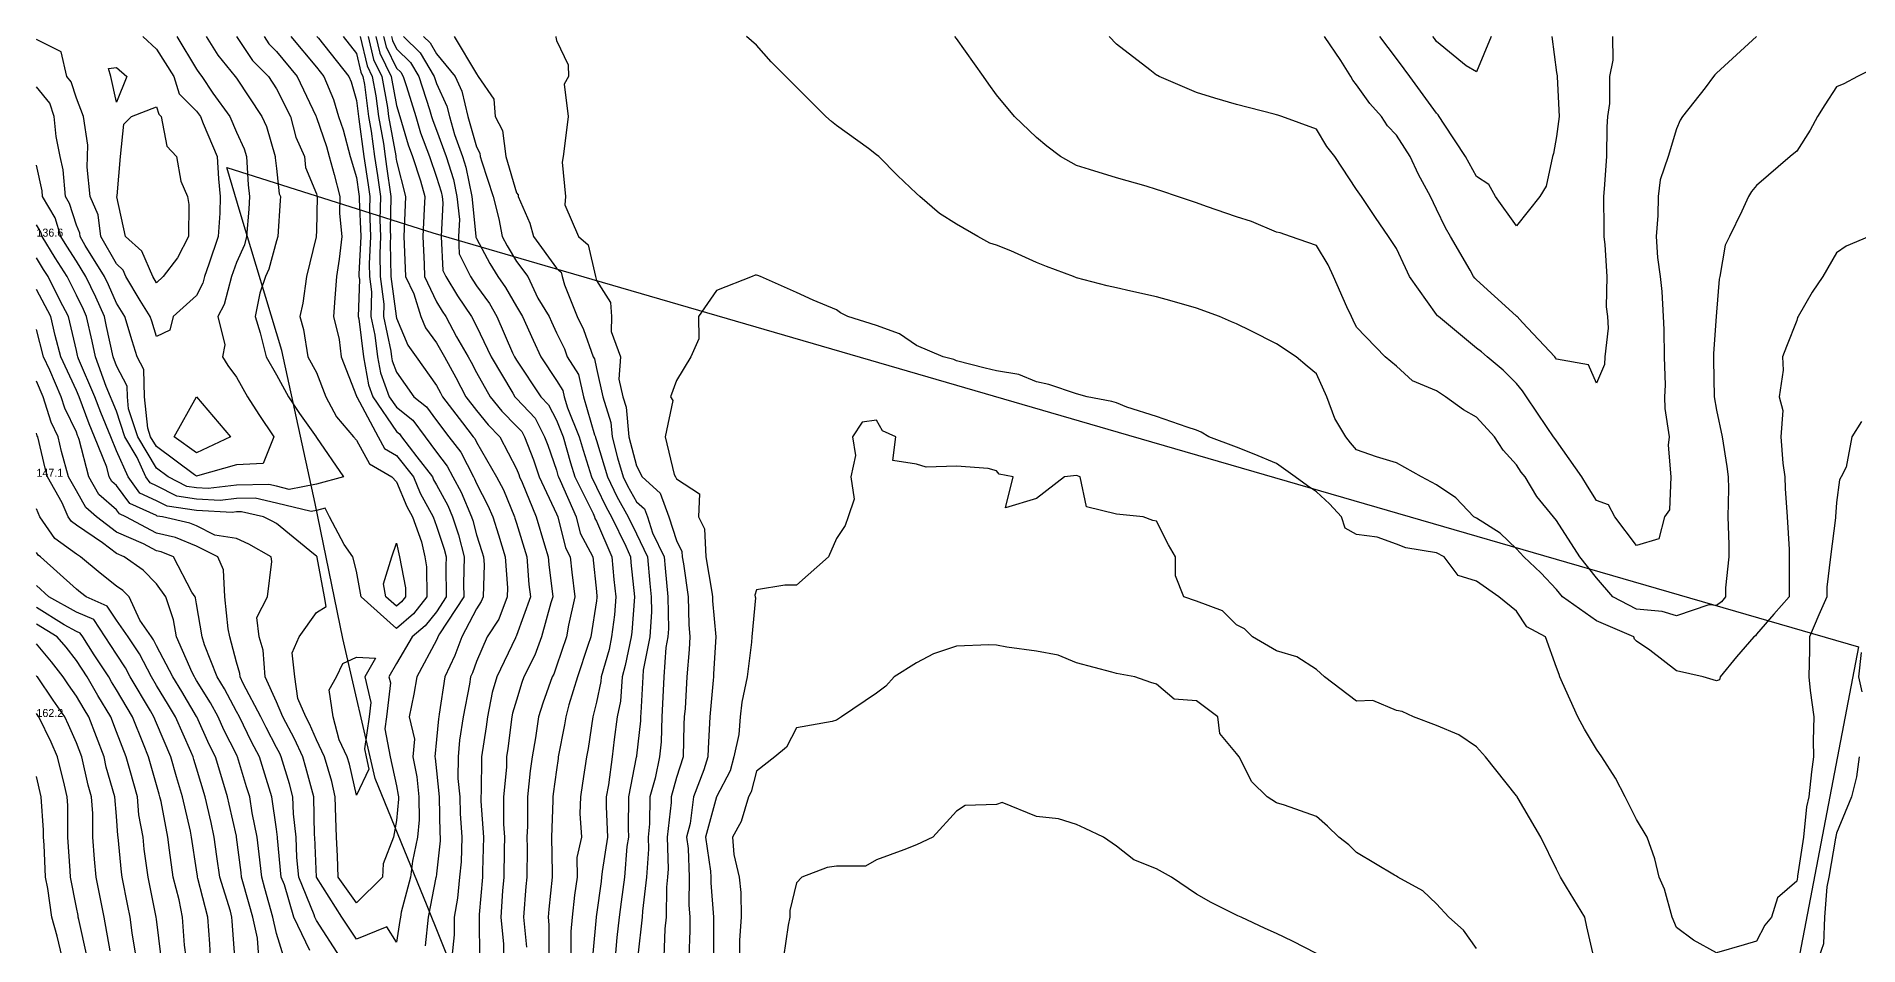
# Model space of a CAD drawing. Extents: x 0 to 495, y 0 to 595.
# Drawn here: x 0 to 227.7, y 481.4 to 595 of the extents above; entities that cross this region are included whole.
import ezdxf

# ---------------------------------------------------------------- set-up
doc = ezdxf.new("R2010")
doc.units = 0
for name, color, linetype in [('CONTOURS_MAJEURES', 3, 'CONTINUOUS'), ('CONTOURS_MINEURES', 8, 'CONTINUOUS'), ('PARCELLE', 4, 'CONTINUOUS'), ('POINTS_COTES', 7, 'CONTINUOUS')]:
    doc.layers.add(name, color=color, linetype=linetype)

msp = doc.modelspace()

# ---------------------------------------------------------------- linework, layer by layer
at = {"layer": 'CONTOURS_MAJEURES'}
for points in [[(13.285, 595), (15.001, 593.424), (17.157, 590.004), (17.847, 587.845), (20.004, 585.686), (20.502, 584.996), (20.857, 584.143), (22.583, 580), (22.767, 577.235), (22.945, 575.004), (22.93, 572.931), (22.721, 569.996), (21.548, 566.545), (21.016, 565), (20.805, 564.198), (20.004, 562.639), (17.089, 560.003), (16.669, 558.334), (15.001, 557.525), (14.417, 559.419), (14.234, 560.003), (12.983, 562.019), (11.186, 565), (10.828, 565.829), (9.998, 566.583), (8.035, 569.996), (7.714, 572.718), (6.734, 575.004), (6.338, 578.659), (6.368, 580), (6.405, 581.408), (5.898, 584.996), (4.995, 587.278), (4.341, 589.348), (3.807, 590.004), (3.088, 593.092), (0.002, 594.618)], [(31.793, 595), (35.003, 591.155), (35.921, 590.004), (37.146, 587.146), (37.766, 584.996), (38.331, 583.331), (39.225, 580), (39.996, 577.389), (40.302, 575.31), (40.345, 575.004), (40.337, 574.662), (40.533, 569.996), (40.307, 565.311), (40.315, 565), (40.363, 564.633), (40.224, 560.003), (40.286, 559.712), (40.888, 554.996), (41.494, 551.496), (42.056, 550), (44.999, 545.667), (45.37, 545.374), (45.644, 545.003), (47.529, 542.471), (49.491, 539.996), (49.642, 539.636), (50.002, 538.977), (51.407, 536.403), (52.003, 534.999), (52.75, 532.747), (53.469, 530.003), (53.393, 526.609), (53.403, 524.995), (50.382, 520.378), (50.18, 519.999), (50.133, 519.868), (50.002, 519.588), (47.537, 515.003), (47.156, 512.843), (46.579, 509.995), (47.243, 507.239), (47.044, 504.999), (47.535, 502.535), (47.792, 500.002), (47.85, 497.148), (47.642, 494.995), (46.993, 491.99), (46.757, 489.998), (45.605, 485.608), (45.485, 485.002), (45.439, 484.561), (44.999, 481.886), (43.781, 483.783), (39.996, 482.229), (38.155, 485.002), (35.003, 489.998), (34.793, 494.995), (34.764, 495.234), (34.665, 500.002), (33.681, 503.678), (33.277, 504.999), (32.274, 507.27), (30.788, 509.995), (30, 511.881), (28.577, 515.003), (28.327, 518.329), (27.837, 519.999), (27.562, 522.434), (28.877, 524.995), (29.416, 529.418), (29.354, 530.003), (26.568, 531.571), (24.997, 532.309), (22.287, 532.714), (20.004, 533.857), (19.19, 534.186), (15.749, 534.999), (15.1, 535.098), (15.001, 535.149), (11.655, 536.654), (9.998, 538.926), (9.426, 539.424), (9.109, 539.996), (8.794, 541.2), (7.247, 545.003), (6.588, 546.594), (5.33, 550), (4.995, 550.779), (3.032, 554.996), (2.332, 557.667), (1.796, 560.003), (0.002, 563.398)], [(42.424, 595), (42.912, 592.917), (44.329, 590.004), (44.999, 586.391), (45.434, 584.996), (46.446, 581.445), (47.004, 580), (48.023, 576.98), (48.53, 575.004), (48.463, 573.464), (48.283, 569.996), (48.446, 566.553), (48.516, 565), (50.002, 561.845), (50.703, 560.703), (51.173, 560.003), (52.521, 557.482), (53.942, 554.996), (54.316, 554.308), (55.005, 553.008), (56.695, 550), (58.183, 548.183), (59.998, 546.342), (60.651, 545.656), (60.986, 545.003), (62.107, 542.106), (62.83, 539.996), (65.001, 535.365), (65.162, 534.999), (66.132, 531.133), (66.729, 530.003), (66.936, 528.066), (67.309, 524.995), (66.482, 521.478), (66.252, 519.999), (65.001, 516.341), (64.648, 515.354), (64.468, 515.003), (63.281, 511.716), (62.754, 509.995), (62.38, 507.378), (61.953, 504.999), (61.723, 503.276), (61.368, 500.002), (61.356, 496.355), (61.302, 494.995), (61.331, 493.663), (61.296, 489.998), (61.17, 488.828), (60.862, 485.002), (61.266, 481.264)], [(52.215, 595), (55.005, 590.326), (55.206, 590.004), (57.153, 587.151), (57.329, 584.996), (58.244, 583.241), (58.681, 580), (59.998, 575.448), (60.199, 575.205), (60.206, 575.004), (61.677, 571.677), (62.122, 569.996), (65.001, 566.062), (65.577, 565.576), (65.707, 565), (66.013, 563.989), (67.592, 560.003), (68.396, 558.394), (69.568, 554.996), (69.738, 554.73), (70.004, 553.513), (70.803, 550), (71.783, 546.783), (71.959, 545.003), (72.642, 542.357), (73.349, 539.996), (73.884, 538.882), (74.996, 536.889), (75.991, 535.993), (76.358, 534.999), (76.994, 533.005), (78.438, 530.003), (78.567, 528.569), (78.906, 524.995), (78.988, 521.009), (78.913, 519.999), (78.654, 518.655), (78.415, 515.003), (78.313, 513.315), (78.155, 509.995), (78.097, 506.898), (77.882, 504.999), (77.334, 502.336), (76.686, 500.002), (76.642, 496.642), (76.462, 494.995), (76.508, 493.485), (76.25, 489.998), (75.733, 485.737), (75.724, 485.002), (75.164, 480.163)], [(229.998, 591.185), (227.589, 590.004), (225.917, 589.082), (224.995, 588.729), (223.523, 586.473), (222.615, 584.996), (221.692, 583.306), (220.003, 580.673), (219.63, 580.372), (219.207, 580), (215, 576.375), (214.374, 575.628), (213.999, 575.004), (213.156, 573.159), (211.619, 569.996), (211.078, 568.916), (210.418, 565), (210.307, 564.69), (209.996, 560.559), (209.96, 560.04), (209.962, 560.003), (209.588, 555.405), (209.596, 554.996), (209.608, 554.607), (209.692, 550), (209.996, 548.334), (210.706, 545.003), (211.286, 541.286), (211.446, 539.996), (211.487, 538.507), (211.41, 534.999), (211.536, 531.54), (211.525, 530.003), (211.121, 526.121), (211.104, 524.995), (210.611, 524.381), (209.996, 523.93), (209.025, 524.023), (205.004, 522.617), (203.198, 523.192), (200.001, 523.48), (197.041, 524.995), (194.998, 527.376), (192.909, 530.003), (190.005, 534.54), (189.61, 534.999), (187.54, 537.534), (186.049, 539.996), (185.57, 540.564), (185.002, 541.481), (183.325, 543.325), (182.242, 545.003), (179.999, 547.431), (178.38, 548.383), (176.123, 550), (174.996, 550.74), (171.994, 551.992), (170.003, 553.809), (168.563, 554.996), (165, 558.673), (164.562, 559.565), (164.37, 560.003), (163.785, 561.217), (162.118, 565), (161.462, 566.463), (159.997, 568.894), (156.741, 569.996), (155.458, 570.451), (155.004, 570.568), (151.871, 571.868), (150.001, 572.467), (146.223, 573.777), (144.998, 574.223), (142.596, 575.004), (140.665, 575.673), (139.995, 575.881), (138.697, 576.303), (135.002, 577.359), (131.633, 578.369), (129.999, 578.874), (127.998, 580), (126.301, 581.303), (124.996, 582.398), (122.234, 584.996), (120.004, 587.693), (119.045, 589.045), (118.366, 590.004), (115, 594.744), (114.792, 595)], [(20.004, 550), (24.266, 545.003), (20.004, 542.971), (17.203, 545.003), (20.004, 550)], [(24.8, 479.995), (24.475, 484.479), (24.44, 485.002), (24.246, 485.753), (22.927, 489.998), (22.568, 492.564), (22.228, 494.995), (21.821, 496.817), (21.076, 500.002), (20.004, 503.619), (19.689, 504.684), (19.599, 504.999), (19.3, 505.702), (17.369, 509.995), (16.487, 511.482), (15.001, 513.934), (14.364, 515.003), (12.871, 517.871), (11.463, 519.999), (9.998, 522.11), (8.838, 523.837), (6.204, 524.995), (5.528, 525.529), (4.995, 525.975), (0.521, 530.003), (0.221, 530.222), (0.002, 530.535)], [(9.213, 480.78), (8.465, 485.002), (7.894, 487.897), (7.472, 489.998), (7.253, 492.253), (7.044, 494.995), (7.044, 497.952), (6.882, 500.002), (6.458, 501.464), (5.674, 504.999), (4.995, 506.786), (4.029, 509.029), (3.559, 509.995), (2.095, 512.094), (0.115, 515.003), (0.066, 515.066), (0.002, 515.142)], [(159.997, 480.45), (156.989, 481.985), (155.004, 482.945), (153.566, 483.562), (150.578, 485.002), (150.154, 485.155), (150.001, 485.229), (146.817, 486.819), (144.998, 487.857), (141.856, 489.998), (139.995, 491.037), (137.175, 492.173), (135.002, 493.848), (133.373, 494.995), (131.058, 496.055), (129.999, 496.556), (127.732, 497.264), (124.996, 497.568), (120.7, 499.304), (120.004, 499.063), (116.062, 498.94), (115, 498.25), (112.044, 494.995), (109.997, 494.017), (108.392, 493.389), (105.005, 492.156), (103.627, 491.374), (100.002, 491.374), (98.813, 491.185), (95.681, 489.998), (94.998, 489.285), (94.157, 485.843), (94.164, 485.002), (93.975, 483.978), (93.363, 479.995)]]:
    msp.add_lwpolyline(points, dxfattribs=at)
at = {"layer": 'CONTOURS_MINEURES'}
for points in [[(13.285, 595), (15.001, 593.424), (17.157, 590.004), (17.847, 587.845), (20.004, 585.686), (20.502, 584.996), (20.857, 584.143), (22.583, 580), (22.767, 577.235), (22.945, 575.004), (22.93, 572.931), (22.721, 569.996), (21.548, 566.545), (21.016, 565), (20.805, 564.198), (20.004, 562.639), (17.089, 560.003), (16.669, 558.334), (15.001, 557.525), (14.417, 559.419), (14.234, 560.003), (12.983, 562.019), (11.186, 565), (10.828, 565.829), (9.998, 566.583), (8.035, 569.996), (7.714, 572.718), (6.734, 575.004), (6.338, 578.659), (6.368, 580), (6.405, 581.408), (5.898, 584.996), (4.995, 587.278), (4.341, 589.348), (3.807, 590.004), (3.088, 593.092), (0.002, 594.618)], [(17.539, 595), (20.004, 590.926), (20.363, 590.363), (20.655, 590.004), (22.068, 587.934), (24.186, 584.996), (24.997, 583.051), (25.956, 580.958), (26.239, 580), (26.467, 576.472), (26.633, 575.004), (26.551, 573.448), (26.272, 569.996), (26.007, 568.988), (24.997, 566.763), (24.39, 565), (23.475, 561.526), (22.693, 560.003), (23.536, 556.461), (23.27, 554.996), (23.92, 553.918), (24.997, 552.451), (26.371, 550), (27.783, 547.786), (29.681, 545.003), (28.345, 541.652), (24.997, 541.492), (20.142, 540.134), (20.004, 540.068), (19.741, 540.259), (15.001, 543.788), (14.275, 545.003), (13.921, 546.081), (13.524, 550), (13.421, 553.418), (12.595, 554.996), (11.982, 556.982), (11.037, 560.003), (9.998, 561.677), (8.993, 563.996), (8.504, 565), (6.11, 568.883), (5.469, 569.996), (5.419, 570.421), (4.995, 571.411), (4.148, 574.154), (3.646, 575.004), (3.331, 578.335), (2.963, 580), (2.479, 582.518), (2.2, 584.996), (1.671, 586.67), (0.002, 588.722)], [(21.2, 595), (22.68, 592.682), (24.85, 590.004), (24.997, 589.789), (28.157, 584.996), (28.735, 583.733), (29.838, 580), (29.848, 579.848), (30, 578.501), (30.347, 575.35), (30.489, 575.004), (30.473, 574.53), (30.168, 569.996), (30, 569.482), (29.067, 565.932), (28.644, 565), (27.924, 562.926), (27.323, 560.003), (27.97, 557.972), (28.717, 554.996), (30, 552.725), (31.516, 550), (32.885, 547.884), (34.977, 545.003), (34.959, 544.959), (35.003, 544.915), (38.371, 539.996), (35.003, 539.072), (31.57, 538.427), (30, 538.812), (29.037, 539.034), (24.997, 538.953), (21.459, 538.539), (20.004, 538.612), (18.801, 538.794), (16.469, 539.996), (15.001, 541.089), (12.661, 545.003), (11.522, 548.478), (11.367, 550), (11.327, 551.327), (9.998, 553.869), (9.589, 554.996), (8.772, 558.777), (8.49, 560.003), (7.434, 562.439), (6.188, 565), (4.995, 566.934), (3.81, 568.811), (3.071, 569.996), (2.345, 572.346), (0.777, 575.004), (0.71, 575.712), (0.002, 578.914)], [(24.997, 595), (26.996, 592), (29.003, 590.004), (30, 588.473), (31.748, 584.996), (32.425, 582.422), (33.5, 580), (33.649, 578.648), (35.003, 575.344), (35.088, 575.004), (35.003, 570.712), (34.981, 570.019), (34.979, 569.996), (34.967, 569.961), (33.759, 565), (33.312, 561.693), (32.938, 560.003), (33.396, 558.395), (33.929, 554.996), (35.003, 553.007), (36.189, 550), (37.499, 547.501), (39.624, 545.003), (39.996, 544.579), (41.632, 541.633), (44.434, 539.996), (44.999, 539.371), (46.289, 536.288), (46.995, 534.999), (48.118, 531.884), (48.534, 530.003), (48.771, 528.771), (48.801, 524.995), (47.117, 522.879), (44.999, 521.062), (40.57, 524.995), (39.996, 528.19), (39.528, 530.003), (38.454, 531.546), (36.644, 534.999), (36.07, 536.067), (35.003, 535.774), (34.35, 535.652), (30, 536.717), (27.332, 537.331), (24.997, 537.285), (22.952, 537.046), (20.004, 537.192), (17.567, 537.562), (15.001, 538.884), (14.234, 539.229), (13.675, 539.996), (12.61, 542.389), (11.047, 545.003), (9.998, 548.203), (9.472, 549.474), (9.278, 550), (8.734, 551.262), (7.38, 554.996), (6.956, 556.959), (6.257, 560.003), (5.875, 560.883), (4.995, 562.692), (3.844, 565), (2.357, 567.356), (0.71, 569.996), (0.543, 570.539), (0.002, 571.455)], [(28.447, 595), (29.068, 594.069), (30, 593.142), (32.595, 590.004), (34.906, 585.093), (34.955, 584.996), (34.965, 584.958), (35.003, 584.873), (36.238, 581.236), (36.57, 580), (37.226, 577.775), (37.917, 575.004), (37.874, 572.876), (38.187, 569.996), (37.834, 567.163), (37.516, 565), (37.295, 562.297), (37.15, 560.003), (37.84, 557.158), (38.092, 554.996), (39.996, 550.05), (40.003, 550.007), (40.006, 550), (40.027, 549.968), (42.703, 545.003), (43.523, 543.526), (44.999, 542.664), (47.114, 539.996), (47.965, 537.962), (49.587, 534.999), (50.002, 533.849), (50.96, 530.959), (51.21, 530.003), (51.184, 528.82), (51.209, 524.995), (50.002, 523.151), (48.604, 521.395), (46.977, 519.999), (44.999, 516.677), (44.062, 515.003), (44.242, 514.245), (43.748, 509.995), (43.533, 508.531), (44.215, 504.999), (44.999, 501.39), (45.229, 500.233), (45.253, 500.002), (45.258, 499.743), (44.999, 497.057), (44.643, 494.995), (43.349, 491.646), (43.247, 489.998), (39.996, 486.777), (37.724, 489.998), (37.61, 492.607), (37.492, 494.995), (37.407, 497.406), (37.351, 500.002), (36.917, 501.917), (36.013, 504.999), (35.003, 507.149), (34.131, 509.124), (33.656, 509.995), (32.686, 512.314), (32.282, 515.003), (31.978, 518.024), (32.854, 519.999), (35.003, 523.044), (36.2, 523.797), (36.006, 524.995), (35.093, 529.912), (35.07, 530.003), (35.003, 530.099), (34.618, 530.387), (30, 534.182), (29.476, 534.476), (28.363, 534.999), (25.627, 535.629), (24.997, 535.616), (24.445, 535.552), (20.004, 535.773), (16.334, 536.33), (15.001, 537.016), (12.944, 537.942), (11.447, 539.996), (9.998, 543.25), (9.285, 545.003), (8.03, 548.034), (7.304, 550), (5.272, 554.719), (5.171, 554.996), (5.14, 555.141), (4.995, 555.774), (4.025, 560.003), (2.936, 562.064), (1.473, 565), (0.903, 565.902), (0.002, 567.347)], [(31.793, 595), (35.003, 591.155), (35.921, 590.004), (37.146, 587.146), (37.766, 584.996), (38.331, 583.331), (39.225, 580), (39.996, 577.389), (40.302, 575.31), (40.345, 575.004), (40.337, 574.662), (40.533, 569.996), (40.307, 565.311), (40.315, 565), (40.363, 564.633), (40.224, 560.003), (40.286, 559.712), (40.888, 554.996), (41.494, 551.496), (42.056, 550), (44.999, 545.667), (45.37, 545.374), (45.644, 545.003), (47.529, 542.471), (49.491, 539.996), (49.642, 539.636), (50.002, 538.977), (51.407, 536.403), (52.003, 534.999), (52.75, 532.747), (53.469, 530.003), (53.393, 526.609), (53.403, 524.995), (50.382, 520.378), (50.18, 519.999), (50.133, 519.868), (50.002, 519.588), (47.537, 515.003), (47.156, 512.843), (46.579, 509.995), (47.243, 507.239), (47.044, 504.999), (47.535, 502.535), (47.792, 500.002), (47.85, 497.148), (47.642, 494.995), (46.993, 491.99), (46.757, 489.998), (45.605, 485.608), (45.485, 485.002), (45.439, 484.561), (44.999, 481.886), (43.781, 483.783), (39.996, 482.229), (38.155, 485.002), (35.003, 489.998), (34.793, 494.995), (34.764, 495.234), (34.665, 500.002), (33.681, 503.678), (33.277, 504.999), (32.274, 507.27), (30.788, 509.995), (30, 511.881), (28.577, 515.003), (28.327, 518.329), (27.837, 519.999), (27.562, 522.434), (28.877, 524.995), (29.416, 529.418), (29.354, 530.003), (26.568, 531.571), (24.997, 532.309), (22.287, 532.714), (20.004, 533.857), (19.19, 534.186), (15.749, 534.999), (15.1, 535.098), (15.001, 535.149), (11.655, 536.654), (9.998, 538.926), (9.426, 539.424), (9.109, 539.996), (8.794, 541.2), (7.247, 545.003), (6.588, 546.594), (5.33, 550), (4.995, 550.779), (3.032, 554.996), (2.332, 557.667), (1.796, 560.003), (0.002, 563.398)], [(35.052, 595), (35.234, 594.77), (39.031, 590.004), (39.321, 589.328), (39.996, 586.99), (40.253, 584.996), (40.31, 584.683), (40.938, 580), (41.459, 576.465), (41.665, 575.004), (41.627, 573.371), (41.768, 569.996), (41.605, 566.607), (41.646, 565), (41.896, 563.102), (41.803, 560.003), (42.292, 557.705), (42.637, 554.996), (42.986, 552.985), (44.107, 550), (44.999, 548.686), (47.057, 547.059), (48.579, 545.003), (50.002, 543.091), (51.347, 541.342), (52.032, 539.996), (53.081, 538.074), (54.386, 534.999), (54.54, 534.534), (55.005, 532.759), (55.668, 530.666), (55.873, 530.003), (55.945, 529.06), (55.822, 524.995), (55.594, 524.406), (55.005, 523.488), (53.149, 519.999), (52.313, 517.691), (51.057, 515.003), (50.342, 510.335), (50.276, 509.995), (50.241, 509.757), (50.002, 507.185), (49.808, 504.999), (49.841, 504.837), (50.002, 503.25), (50.337, 500.002), (50.431, 495.425), (50.463, 494.995), (50.451, 494.547), (50.002, 490.404), (49.954, 489.998), (49.937, 489.934), (48.96, 485.002), (48.586, 481.412)], [(38.326, 595), (39.996, 592.877), (40.541, 590.549), (40.806, 590.004), (40.99, 589.008), (41.508, 584.996), (41.842, 583.152), (42.265, 580), (42.616, 577.62), (42.986, 575.004), (42.916, 572.08), (43.004, 569.996), (42.903, 567.903), (42.976, 565), (43.428, 561.572), (43.381, 560.003), (44.297, 555.698), (44.386, 554.996), (44.477, 554.475), (44.999, 553.085), (47.157, 550), (48.745, 548.744), (50.002, 547.045), (51.564, 545.003), (53.06, 543.057), (54.617, 539.996), (54.754, 539.745), (55.005, 539.154), (56.434, 536.43), (57.024, 534.999), (57.74, 532.739), (58.587, 530.003), (58.882, 526.115), (58.848, 524.995), (57.774, 522.224), (56.347, 519.999), (55.005, 516.927), (54.493, 515.514), (54.254, 515.003), (54.118, 514.114), (53.327, 509.995), (52.895, 507.106), (52.699, 504.999), (52.676, 502.328), (52.916, 500.002), (52.958, 497.954), (53.175, 494.995), (53.091, 491.91), (52.884, 489.998), (52.637, 487.367), (52.212, 485.002), (52.226, 482.776), (51.933, 479.995)], [(40.473, 595), (41.331, 591.338), (41.98, 590.004), (42.432, 587.565), (42.764, 584.996), (43.374, 581.622), (43.592, 580), (43.773, 578.776), (44.306, 575.004), (44.206, 570.79), (44.239, 569.996), (44.201, 569.199), (44.307, 565), (44.96, 560.042), (44.959, 560.003), (44.999, 559.818), (46.422, 556.42), (47.472, 554.996), (50.002, 551.384), (50.49, 550.487), (50.748, 550), (53.273, 546.733), (54.596, 545.003), (54.774, 544.772), (55.005, 544.317), (57.509, 539.996), (58.366, 538.362), (59.752, 534.999), (59.811, 534.813), (59.998, 534.21), (61.285, 530.003), (61.545, 526.544), (61.735, 524.995), (59.998, 520.155), (59.954, 520.043), (59.926, 519.999), (59.87, 519.872), (57.543, 515.003), (56.959, 513.043), (56.375, 509.995), (56.219, 508.78), (55.643, 504.999), (55.602, 500.599), (55.544, 500.002), (55.543, 499.463), (55.859, 494.995), (55.747, 490.741), (55.741, 489.998), (55.342, 485.339), (55.318, 485.002), (55.351, 484.655), (55.379, 479.995)], [(41.449, 595), (42.122, 592.127), (43.155, 590.004), (43.874, 586.122), (44.019, 584.996), (44.907, 580.092), (44.919, 580), (44.929, 579.931), (44.999, 579.44), (46.136, 575.004), (45.962, 570.96), (45.912, 569.996), (45.957, 569.039), (46.14, 565), (47.153, 562.849), (48.029, 560.003), (48.612, 558.612), (50.002, 556.725), (50.991, 554.996), (52.403, 552.397), (53.674, 550), (55.005, 548.277), (56.479, 546.478), (57.933, 545.003), (59.998, 541.01), (60.281, 540.279), (60.378, 539.996), (60.712, 539.282), (62.472, 534.999), (63.513, 531.488), (63.968, 530.003), (64.04, 529.041), (64.538, 524.995), (64.28, 524.275), (63.121, 519.999), (62.299, 517.7), (60.92, 515.003), (60.675, 514.324), (59.998, 512.109), (59.512, 510.482), (59.419, 509.995), (58.918, 506.079), (58.753, 504.999), (58.742, 503.742), (58.381, 500.002), (58.371, 496.626), (58.487, 494.995), (58.446, 493.442), (58.418, 489.998), (58.27, 488.269), (58.039, 485.002), (58.358, 481.639), (58.368, 479.995)], [(42.424, 595), (42.912, 592.917), (44.329, 590.004), (44.999, 586.391), (45.434, 584.996), (46.446, 581.445), (47.004, 580), (48.023, 576.98), (48.53, 575.004), (48.463, 573.464), (48.283, 569.996), (48.446, 566.553), (48.516, 565), (50.002, 561.845), (50.703, 560.703), (51.173, 560.003), (52.521, 557.482), (53.942, 554.996), (54.316, 554.308), (55.005, 553.008), (56.695, 550), (58.183, 548.183), (59.998, 546.342), (60.651, 545.656), (60.986, 545.003), (62.107, 542.106), (62.83, 539.996), (65.001, 535.365), (65.162, 534.999), (66.132, 531.133), (66.729, 530.003), (66.936, 528.066), (67.309, 524.995), (66.482, 521.478), (66.252, 519.999), (65.001, 516.341), (64.648, 515.354), (64.468, 515.003), (63.281, 511.716), (62.754, 509.995), (62.38, 507.378), (61.953, 504.999), (61.723, 503.276), (61.368, 500.002), (61.356, 496.355), (61.302, 494.995), (61.331, 493.663), (61.296, 489.998), (61.17, 488.828), (60.862, 485.002), (61.266, 481.264)], [(43.399, 595), (43.702, 593.706), (44.999, 591.042), (45.525, 590.53), (45.834, 590.004), (46.235, 588.766), (47.411, 584.996), (47.985, 582.983), (49.138, 580), (50.002, 577.439), (50.596, 575.597), (50.714, 575.004), (50.798, 574.207), (50.598, 569.996), (50.78, 565.777), (51.164, 565), (52.624, 562.621), (54.38, 560.003), (55.005, 558.834), (56.852, 554.996), (59.537, 550.46), (59.796, 550), (59.887, 549.889), (59.998, 549.776), (62.327, 547.33), (63.519, 545.003), (63.933, 543.934), (65.001, 540.818), (65.181, 540.176), (65.238, 539.996), (65.472, 539.525), (67.462, 534.999), (67.971, 532.969), (69.54, 530.003), (70.004, 525.654), (70.057, 525.049), (70.063, 524.995), (70.058, 524.941), (70.004, 524.506), (69.302, 519.999), (68.938, 518.935), (67.618, 515.003), (66.526, 511.522), (66.158, 509.995), (66.001, 508.996), (65.229, 504.999), (65.2, 504.799), (65.001, 503.414), (64.598, 500.404), (64.555, 500.002), (64.553, 499.554), (64.371, 494.995), (64.467, 490.531), (64.462, 489.998), (64.029, 485.973), (63.951, 485.002), (64.053, 484.053), (64.053, 479.995)], [(44.375, 595), (44.493, 594.495), (44.999, 593.456), (46.75, 591.753), (47.777, 590.004), (49.111, 585.889), (49.389, 584.996), (49.525, 584.52), (50.002, 583.285), (51.217, 580), (52.141, 577.139), (52.564, 575.004), (52.865, 572.138), (52.763, 569.996), (52.856, 567.85), (54.262, 565), (54.544, 564.539), (55.005, 563.852), (56.626, 561.625), (57.557, 560.003), (59.496, 555.499), (59.738, 554.996), (59.998, 554.557), (63.055, 550), (64.003, 549.004), (65.001, 547.056), (65.836, 545.003), (66.752, 541.749), (67.296, 539.996), (69.573, 535.429), (69.762, 534.999), (69.811, 534.806), (70.004, 534.441), (71.934, 530.003), (72.181, 527.179), (72.406, 524.995), (72.234, 522.764), (71.888, 519.999), (71.563, 518.438), (70.589, 515.003), (70.556, 514.449), (70.004, 511.829), (69.561, 509.995), (68.944, 506.057), (68.74, 504.999), (68.27, 501.734), (68.02, 500.002), (67.925, 497.922), (68.108, 494.995), (67.534, 492.465), (67.588, 489.998), (67.251, 487.751), (66.972, 485.002), (66.81, 483.191), (66.81, 479.995)], [(45.893, 595), (47.975, 592.976), (49.72, 590.004), (50.002, 589.134), (51.3, 586.295), (51.608, 584.996), (52.236, 582.765), (53.259, 580), (53.685, 578.682), (54.413, 575.004), (54.933, 570.069), (54.929, 569.996), (54.932, 569.924), (55.005, 569.776), (56.658, 566.654), (57.649, 565), (58.639, 563.64), (59.998, 561.273), (60.76, 560.003), (62.076, 557.077), (63.043, 554.996), (65.001, 552.043), (65.798, 550.796), (65.973, 550), (66.374, 548.628), (67.85, 545.003), (68.323, 543.321), (69.355, 539.996), (70.004, 538.695), (71.203, 536.2), (71.873, 534.999), (73.666, 531.334), (74.245, 530.003), (74.306, 529.31), (74.75, 524.995), (74.409, 520.587), (74.336, 519.999), (73.589, 516.411), (73.189, 515.003), (73.009, 511.988), (72.589, 509.995), (72.207, 507.204), (71.946, 504.999), (71.512, 501.512), (71.214, 500.002), (71.197, 498.805), (71.357, 494.995), (70.702, 490.697), (70.646, 489.998), (70.571, 489.431), (70.004, 485.314), (69.963, 485.043), (69.959, 485.002), (69.552, 480.447)], [(48.376, 595), (49.2, 594.199), (50.002, 592.833), (52.346, 590.004), (53.181, 588.178), (53.935, 584.996), (55.005, 581.198), (55.415, 580.411), (55.471, 580), (55.66, 579.344), (57.075, 575.004), (57.799, 572.201), (58.217, 569.996), (58.834, 568.831), (59.998, 566.888), (61.405, 565), (62.685, 562.316), (64.073, 560.003), (64.361, 559.363), (65.001, 557.986), (65.997, 555.993), (66.34, 554.996), (67.768, 552.763), (68.372, 550), (69.766, 545.24), (69.863, 545.003), (69.894, 544.893), (70.004, 544.539), (71.364, 539.996), (72.544, 537.541), (73.962, 534.999), (74.996, 532.885), (76.383, 530.003), (76.683, 526.683), (76.843, 524.995), (76.882, 523.113), (76.649, 519.999), (75.851, 515.856), (75.795, 515.003), (75.526, 510.525), (75.501, 509.995), (75.491, 509.501), (74.996, 505.127), (74.981, 504.999), (74.979, 504.981), (73.995, 500.002), (73.94, 496.054), (73.985, 494.995), (73.803, 493.8), (73.499, 489.998), (73.093, 486.907), (72.83, 485.002), (72.545, 482.453), (72.339, 479.995)], [(52.215, 595), (55.005, 590.326), (55.206, 590.004), (57.153, 587.151), (57.329, 584.996), (58.244, 583.241), (58.681, 580), (59.998, 575.448), (60.199, 575.205), (60.206, 575.004), (61.677, 571.677), (62.122, 569.996), (65.001, 566.062), (65.577, 565.576), (65.707, 565), (66.013, 563.989), (67.592, 560.003), (68.396, 558.394), (69.568, 554.996), (69.738, 554.73), (70.004, 553.513), (70.803, 550), (71.783, 546.783), (71.959, 545.003), (72.642, 542.357), (73.349, 539.996), (73.884, 538.882), (74.996, 536.889), (75.991, 535.993), (76.358, 534.999), (76.994, 533.005), (78.438, 530.003), (78.567, 528.569), (78.906, 524.995), (78.988, 521.009), (78.913, 519.999), (78.654, 518.655), (78.415, 515.003), (78.313, 513.315), (78.155, 509.995), (78.097, 506.898), (77.882, 504.999), (77.334, 502.336), (76.686, 500.002), (76.642, 496.642), (76.462, 494.995), (76.508, 493.485), (76.25, 489.998), (75.733, 485.737), (75.724, 485.002), (75.164, 480.163)], [(64.903, 595), (64.914, 594.914), (65.001, 594.501), (66.453, 591.455), (66.502, 590.004), (65.98, 589.024), (66.444, 584.996), (65.98, 580.978), (65.819, 580), (65.715, 579.286), (66.144, 575.004), (66.04, 573.963), (67.743, 569.996), (68.969, 568.963), (69.859, 565), (70.004, 564.521), (71.766, 561.767), (71.855, 560.003), (71.834, 558.167), (73.013, 554.996), (72.799, 552.199), (73.299, 550), (73.696, 548.698), (74.061, 545.003), (74.996, 541.38), (75.702, 539.996), (77.961, 537.96), (79.056, 534.999), (80, 532.035), (80.676, 530.678), (80.706, 530.003), (80.854, 529.147), (81.438, 524.995), (81.544, 521.541), (81.683, 519.999), (81.586, 518.415), (81.304, 515.003), (81.07, 511.067), (80.971, 509.995), (80.922, 509.074), (80.833, 504.999), (80, 502.429), (79.326, 500.002), (79.317, 499.319), (78.844, 494.995), (78.967, 491.03), (78.891, 489.998), (78.737, 488.738), (78.693, 485.002), (78.522, 483.523), (78.408, 479.995)], [(229.045, 569.996), (226.193, 568.8), (224.995, 567.974), (223.285, 565), (221.951, 563.05), (220.195, 560.003), (220.127, 559.879), (220.003, 559.503), (218.728, 556.271), (218.248, 554.996), (218.314, 553.31), (217.821, 550), (218.293, 548.292), (218.04, 545.003), (218.293, 541.707), (218.516, 539.996), (218.558, 538.553), (218.799, 534.999), (219.075, 530.93), (219.067, 530.003), (219.052, 529.051), (219.052, 524.995), (217.15, 522.848), (215, 520.332), (214.851, 520.147), (214.649, 519.999), (212.498, 517.501), (210.44, 515.003), (210.361, 514.637), (209.996, 514.509), (208.332, 515.003), (205.004, 515.747), (201.668, 518.333), (200.001, 519.469), (199.727, 519.726), (199.657, 519.999), (194.998, 522.002), (190.753, 524.995), (190.005, 525.916), (188.007, 528.003), (185.891, 530.003), (185.002, 531.01), (182.953, 532.953), (179.999, 534.823), (179.651, 534.999), (177.39, 537.39), (174.996, 538.984), (173.11, 539.996), (170.003, 541.748), (167.502, 542.499), (165, 543.354), (164.251, 544.253), (163.666, 545.003), (162.29, 547.293), (161.268, 550), (159.997, 552.868), (158.825, 553.823), (157.445, 554.996), (155.004, 556.592), (151.767, 558.236), (150.001, 559.12), (149.356, 559.357), (147.857, 560.003), (144.998, 561.042), (141.946, 561.952), (139.995, 562.47), (136.803, 563.198), (135.002, 563.608), (133.844, 563.843), (129.999, 564.867), (129.629, 565), (126.259, 566.262), (124.996, 566.784), (121.796, 568.203), (120.004, 568.92), (119.17, 569.163), (117.669, 569.996), (115, 571.567), (112.865, 572.866), (110.392, 575.004), (109.997, 575.388), (107.632, 577.633), (105.267, 580), (105.005, 580.227), (104.004, 580.999), (100.002, 583.886), (99.376, 584.372), (98.667, 584.996), (94.998, 588.669), (93.664, 590.004), (91.83, 591.836), (89.995, 593.93), (88.747, 595)], [(229.998, 591.185), (227.589, 590.004), (225.917, 589.082), (224.995, 588.729), (223.523, 586.473), (222.615, 584.996), (221.692, 583.306), (220.003, 580.673), (219.63, 580.372), (219.207, 580), (215, 576.375), (214.374, 575.628), (213.999, 575.004), (213.156, 573.159), (211.619, 569.996), (211.078, 568.916), (210.418, 565), (210.307, 564.69), (209.996, 560.559), (209.96, 560.04), (209.962, 560.003), (209.588, 555.405), (209.596, 554.996), (209.608, 554.607), (209.692, 550), (209.996, 548.334), (210.706, 545.003), (211.286, 541.286), (211.446, 539.996), (211.487, 538.507), (211.41, 534.999), (211.536, 531.54), (211.525, 530.003), (211.121, 526.121), (211.104, 524.995), (210.611, 524.381), (209.996, 523.93), (209.025, 524.023), (205.004, 522.617), (203.198, 523.192), (200.001, 523.48), (197.041, 524.995), (194.998, 527.376), (192.909, 530.003), (190.005, 534.54), (189.61, 534.999), (187.54, 537.534), (186.049, 539.996), (185.57, 540.564), (185.002, 541.481), (183.325, 543.325), (182.242, 545.003), (179.999, 547.431), (178.38, 548.383), (176.123, 550), (174.996, 550.74), (171.994, 551.992), (170.003, 553.809), (168.563, 554.996), (165, 558.673), (164.562, 559.565), (164.37, 560.003), (163.785, 561.217), (162.118, 565), (161.462, 566.463), (159.997, 568.894), (156.741, 569.996), (155.458, 570.451), (155.004, 570.568), (151.871, 571.868), (150.001, 572.467), (146.223, 573.777), (144.998, 574.223), (142.596, 575.004), (140.665, 575.673), (139.995, 575.881), (138.697, 576.303), (135.002, 577.359), (131.633, 578.369), (129.999, 578.874), (127.998, 580), (126.301, 581.303), (124.996, 582.398), (122.234, 584.996), (120.004, 587.693), (119.045, 589.045), (118.366, 590.004), (115, 594.744), (114.792, 595)], [(215, 595), (209.996, 590.429), (209.788, 590.212), (209.612, 590.004), (208.57, 588.573), (205.717, 584.996), (205.45, 584.55), (205.004, 583.482), (203.948, 580), (202.928, 577.077), (202.674, 575.004), (202.656, 572.654), (202.449, 569.996), (202.596, 567.404), (202.925, 565), (203.131, 563.13), (203.326, 560.003), (203.386, 558.384), (203.448, 554.996), (203.556, 551.445), (203.5, 550), (203.538, 548.536), (204.084, 545.003), (203.935, 543.933), (204.263, 539.996), (204.111, 535.891), (203.488, 534.999), (202.774, 532.23), (200.001, 531.408), (197.293, 534.999), (196.487, 536.487), (194.998, 537.029), (193.85, 538.847), (193.162, 539.996), (190.005, 544.498), (189.774, 544.772), (189.631, 545.003), (188.834, 546.172), (186.236, 550), (185.746, 550.743), (185.002, 551.635), (183.311, 553.308), (181.336, 554.996), (180.596, 555.594), (179.999, 556.078), (175.238, 560.003), (175.112, 560.12), (174.996, 560.266), (171.617, 565), (171.093, 566.09), (170.003, 568.522), (169.003, 569.996), (167.37, 572.368), (165.605, 575.004), (165, 575.876), (162.261, 580), (161.262, 581.264), (159.997, 583.41), (155.656, 584.996), (155.165, 585.158), (155.004, 585.205), (154.71, 585.291), (150.001, 586.52), (147.272, 587.273), (144.998, 587.986), (140.34, 590.004), (140.108, 590.117), (139.995, 590.186), (139.163, 590.837), (135.002, 594.039), (134.058, 595)], [(196.978, 595), (197.04, 592.043), (196.625, 590.004), (196.625, 586.625), (196.359, 584.996), (196.297, 583.699), (196.224, 580), (195.956, 575.96), (195.858, 575.004), (195.91, 570.91), (195.904, 569.996), (196.041, 568.954), (196.257, 565), (196.205, 561.209), (196.366, 560.003), (196.433, 558.567), (196.044, 554.996), (195.99, 554.005), (194.998, 551.713), (193.981, 553.979), (190.005, 554.684), (189.881, 554.872), (189.778, 554.996), (185.717, 559.288), (185.059, 560.003), (185.039, 560.04), (185.002, 560.049), (184.502, 560.503), (179.999, 564.595), (179.788, 564.79), (179.62, 565), (179.18, 565.817), (176.726, 569.996), (176.107, 571.109), (174.996, 573.434), (174.252, 575.004), (172.751, 577.754), (171.69, 580), (171.039, 581.037), (170.003, 582.658), (168.857, 583.851), (168.122, 584.996), (166.638, 586.636), (165, 588.97), (164.522, 589.526), (164.263, 590.004), (163.02, 591.982), (161.004, 595)], [(189.42, 595), (190.005, 590.504), (190.066, 590.065), (190.067, 590.004), (190.067, 589.942), (190.299, 584.996), (190.005, 582.498), (189.623, 580.381), (189.5, 580), (188.713, 576.294), (187.909, 575.004), (185.002, 571.354), (182.378, 575.004), (181.523, 576.526), (179.999, 577.502), (178.615, 580), (175.934, 584.06), (175.329, 584.996), (175.216, 585.217), (174.996, 585.406), (171.656, 590.004), (170.949, 590.95), (170.003, 592.234), (167.893, 595)], [(181.832, 595), (179.999, 590.599), (178.682, 591.319), (174.996, 594.381), (174.731, 594.735), (174.536, 595)], [(9.287, 590.004), (9.021, 590.98), (9.998, 591.119), (11.287, 590.004), (9.998, 586.794), (9.287, 590.004)], [(10.944, 584.051), (11.891, 584.996), (15.001, 586.209), (15.295, 585.29), (15.588, 584.996), (16.289, 581.287), (17.503, 580), (18.064, 576.941), (18.879, 575.004), (19.029, 574.028), (18.988, 569.996), (17.646, 567.355), (15.835, 565), (15.001, 564.223), (14.533, 565), (13.166, 568.163), (11.151, 569.996), (10.03, 574.972), (10.036, 575.004), (10.08, 575.086), (10.521, 580), (10.944, 584.051)], [(228.089, 546.91), (226.911, 545.003), (226.18, 541.182), (225.544, 539.996), (225.355, 539.636), (224.995, 536.784), (224.851, 534.999), (224.858, 534.862), (224.251, 530.003), (223.779, 526.215), (223.779, 524.995), (222.754, 522.753), (221.606, 519.999), (221.606, 518.395), (221.526, 515.003), (221.693, 513.307), (222.139, 509.995), (222.073, 507.071), (222.102, 504.999), (221.844, 503.156), (221.516, 500.002), (221.233, 498.769), (220.868, 494.995), (220.122, 490.117), (220.101, 489.998), (220.003, 489.509), (217.605, 487.396), (216.85, 485.002), (216.023, 483.978), (215, 481.998), (213.447, 481.549), (209.996, 480.551), (207.102, 482.099), (205.004, 483.718), (204.442, 485.002), (203.499, 488.495), (202.823, 489.998), (202.27, 492.265), (201.321, 494.995), (200.001, 497.207), (198.571, 500.002), (197.361, 502.363), (195.647, 504.999), (194.998, 505.978), (193.493, 508.489), (192.672, 509.995), (190.733, 514.272), (190.412, 515.003), (190.317, 515.315), (190.005, 516.168), (188.602, 519.999), (186.263, 521.259), (185.002, 523.203), (182.771, 524.995), (179.999, 526.969), (177.681, 527.683), (175.958, 530.003), (174.996, 530.509), (171.135, 531.136), (170.003, 531.587), (167.564, 532.439), (165, 532.773), (163.585, 533.586), (163.118, 534.999), (161.609, 536.609), (159.997, 538.116), (158.872, 538.87), (157.303, 539.996), (155.004, 541.665), (152.18, 542.822), (150.001, 543.715), (146.537, 545.003), (145.581, 545.585), (144.998, 545.836), (143.821, 546.179), (139.995, 547.533), (136.297, 548.704), (135.002, 549.231), (134.419, 549.417), (131.316, 550), (129.999, 550.342), (126.528, 551.529), (124.996, 551.873), (122.767, 552.765), (120.004, 553.226), (118.574, 553.568), (115, 554.47), (114.648, 554.644), (113.333, 554.996), (109.997, 556.387), (107.869, 557.869), (105.005, 558.891), (101.431, 560.003), (100.478, 560.479), (100.002, 560.872), (97.077, 562.079), (94.998, 563.001), (90.495, 565), (90.147, 565.151), (89.995, 565.204), (89.82, 565.175), (89.44, 565), (85.003, 563.262), (82.729, 560.003), (82.771, 557.23), (81.778, 554.996), (80, 552.035), (79.266, 550), (79.548, 549.549), (78.603, 545.003), (79.703, 540.293), (79.854, 539.996), (79.931, 539.927), (80, 539.74), (82.865, 537.861), (82.744, 534.999), (83.495, 533.493), (83.649, 530.003), (84.415, 525.583), (84.498, 524.995), (84.513, 524.506), (84.922, 519.999), (84.637, 515.368), (84.606, 515.003), (84.581, 514.581), (84.158, 509.995), (83.945, 506.055), (83.922, 504.999), (83.404, 503.402), (82.136, 500.002), (81.7, 496.697), (81.232, 494.995), (81.447, 493.549), (81.572, 489.998), (81.535, 486.535), (81.662, 485.002), (81.657, 483.343), (81.555, 479.995)], [(37.981, 479.995), (35.003, 484.589), (34.805, 485.002), (34.723, 485.282), (32.794, 489.998), (32.563, 492.436), (32.455, 494.995), (32.11, 497.89), (32.066, 500.002), (31.63, 501.63), (30.602, 504.999), (30.418, 505.416), (30, 506.182), (28.695, 508.692), (28.055, 509.995), (25.831, 514.168), (25.45, 515.003), (25.419, 515.424), (24.997, 516.86), (24.156, 519.999), (23.977, 521.019), (23.536, 524.995), (23.374, 528.375), (22.689, 530.003), (20.004, 531.346), (17.4, 532.398), (15.001, 532.965), (11.181, 534.999), (10.365, 535.366), (9.998, 535.87), (7.791, 537.791), (6.569, 539.996), (5.356, 544.642), (5.209, 545.003), (5.146, 545.154), (4.995, 545.564), (3.561, 548.565), (3.111, 550), (1.68, 553.317), (0.898, 554.996), (0.002, 558.416)], [(34.161, 480.838), (32.157, 485.002), (30.989, 489.01), (30.585, 489.998), (30.122, 494.873), (30.117, 494.995), (30, 495.977), (29.435, 500.002), (28.374, 503.375), (27.881, 504.999), (26.895, 506.895), (25.372, 509.995), (24.997, 510.7), (23.509, 513.511), (22.571, 515.003), (20.989, 519.014), (20.725, 519.999), (20.004, 524.114), (19.881, 524.872), (19.84, 524.995), (19.42, 525.581), (17.114, 530.003), (15.61, 530.611), (15.001, 530.754), (13.389, 531.613), (9.998, 533.089), (7.488, 534.999), (6.156, 536.159), (4.995, 538.254), (4.001, 539.996), (3.152, 543.155), (2.709, 545.003), (1.833, 546.836), (0.842, 550), (0.002, 551.945)], [(20.004, 550), (24.266, 545.003), (20.004, 542.971), (17.203, 545.003), (20.004, 550)], [(194.646, 479.995), (193.793, 483.793), (193.521, 485.002), (191.253, 488.749), (190.484, 489.998), (190.335, 490.328), (190.005, 490.998), (188.032, 494.995), (185.174, 499.83), (185.077, 500.002), (185.049, 500.049), (185.002, 500.13), (181.122, 504.999), (179.999, 506.248), (177.768, 507.767), (174.996, 508.938), (172.105, 509.995), (170.704, 510.698), (170.003, 510.796), (167.044, 512.04), (165, 511.984), (160.997, 515.003), (159.997, 515.934), (157.526, 517.527), (155.004, 518.267), (151.979, 519.999), (151.002, 520.998), (150.001, 521.489), (148.261, 523.257), (144.998, 524.46), (143.39, 524.995), (142.349, 527.646), (142.349, 530.003), (141.477, 531.483), (139.995, 534.444), (139.541, 534.545), (138.331, 534.999), (135.002, 535.312), (131.25, 536.248), (130.454, 539.996), (129.999, 540.151), (128.498, 539.996), (124.996, 537.305), (121.113, 536.11), (122.084, 539.996), (120.32, 540.313), (120.004, 540.754), (118.961, 541.039), (115, 541.344), (111.198, 541.197), (109.997, 541.577), (107.047, 542.044), (107.401, 545.003), (105.754, 545.753), (105.005, 547.071), (103.185, 546.82), (102.003, 545.003), (102.356, 542.647), (101.788, 539.996), (102.19, 537.185), (101.461, 534.999), (101.096, 533.906), (100.002, 532.309), (99.001, 530.003), (94.998, 526.468), (93.527, 526.468), (89.995, 525.859), (89.774, 525.217), (89.85, 524.995), (89.87, 524.87), (89.408, 519.999), (89.353, 519.356), (88.823, 515.003), (88.163, 511.832), (87.95, 509.995), (87.8, 507.798), (87.145, 504.999), (86.715, 503.285), (85.003, 500.002), (83.626, 494.995), (84.258, 490.742), (84.284, 489.998), (84.276, 489.273), (84.632, 485.002), (84.618, 480.38)], [(30.941, 479.995), (30, 482.966), (29.537, 485.002), (28.558, 488.558), (28.157, 489.998), (27.849, 492.847), (27.575, 494.995), (26.953, 498.044), (26.678, 500.002), (26.276, 501.28), (25.147, 504.999), (25.096, 505.098), (24.997, 505.299), (23.415, 508.412), (22.707, 509.995), (21.77, 511.766), (20.004, 514.574), (19.845, 514.843), (19.748, 515.003), (19.461, 515.545), (17.487, 519.999), (17.139, 522.134), (16.188, 524.995), (15.001, 526.648), (13.325, 528.325), (10.949, 530.003), (9.998, 530.417), (8.255, 531.743), (4.995, 533.953), (4.39, 534.394), (3.968, 534.999), (3.229, 536.766), (1.388, 539.996), (1.093, 541.09), (0.156, 545.003), (0.106, 545.107), (0.002, 545.438)], [(27.806, 479.995), (27.636, 482.361), (27.036, 485.002), (26.596, 486.599), (25.649, 489.998), (25.585, 490.586), (25.022, 494.995), (24.997, 495.12), (24.106, 499.108), (23.897, 500.002), (23.433, 501.567), (22.376, 504.999), (21.577, 506.572), (20.044, 509.995), (20.03, 510.021), (20.004, 510.063), (18.166, 513.163), (17.051, 515.003), (15.001, 518.877), (14.617, 519.615), (14.363, 519.999), (12.924, 522.073), (11.573, 524.995), (10.785, 525.783), (9.998, 526.339), (7.951, 527.954), (5.5, 530.003), (4.995, 530.346), (2.306, 532.308), (0.427, 534.999), (0.002, 536.015)], [(43.388, 526.608), (44.407, 530.003), (44.999, 531.716), (45.378, 530.003), (46.124, 526.121), (46.133, 524.995), (45.631, 524.364), (44.999, 523.822), (43.678, 524.995), (43.388, 526.608)], [(24.8, 479.995), (24.475, 484.479), (24.44, 485.002), (24.246, 485.753), (22.927, 489.998), (22.568, 492.564), (22.228, 494.995), (21.821, 496.817), (21.076, 500.002), (20.004, 503.619), (19.689, 504.684), (19.599, 504.999), (19.3, 505.702), (17.369, 509.995), (16.487, 511.482), (15.001, 513.934), (14.364, 515.003), (12.871, 517.871), (11.463, 519.999), (9.998, 522.11), (8.838, 523.837), (6.204, 524.995), (5.528, 525.529), (4.995, 525.975), (0.521, 530.003), (0.221, 530.222), (0.002, 530.535)], [(21.774, 479.995), (21.654, 481.65), (21.433, 485.002), (20.187, 489.816), (20.13, 489.998), (20.115, 490.109), (20.004, 490.898), (19.392, 494.995), (19.25, 495.75), (18.257, 500.002), (17.514, 502.511), (16.804, 504.999), (15.001, 509.239), (14.691, 509.995), (14.244, 510.753), (11.71, 515.003), (11.124, 516.127), (9.998, 517.829), (8.607, 519.999), (7.156, 522.157), (4.995, 523.108), (1.549, 524.995), (0.002, 526.403)], [(18.711, 479.995), (18.526, 481.474), (18.271, 485.002), (17.833, 487.17), (17.091, 489.998), (16.651, 493.347), (16.405, 494.995), (15.571, 499.432), (15.438, 500.002), (15.338, 500.339), (15.001, 501.521), (14.012, 504.999), (13.379, 506.619), (11.994, 509.995), (9.998, 513.379), (9.389, 514.393), (9.035, 515.003), (7.223, 517.774), (5.796, 519.999), (5.474, 520.478), (4.995, 520.689), (3.473, 521.522), (0.002, 523.659)], [(15.593, 479.995), (15.001, 484.752), (14.969, 485.002), (14.145, 489.143), (13.974, 489.998), (13.486, 493.482), (13.344, 494.995), (12.793, 497.793), (12.626, 500.002), (11.711, 503.288), (11.224, 504.999), (9.998, 508.139), (9.283, 509.995), (7.672, 512.675), (6.323, 515.003), (4.995, 517.034), (3.697, 518.7), (2.607, 519.999), (0.002, 521.603)], [(12.484, 479.995), (11.965, 483.033), (11.709, 485.002), (11.425, 486.428), (10.715, 489.998), (10.627, 490.627), (10.217, 494.995), (10.181, 495.178), (9.998, 497.591), (9.808, 500.002), (8.727, 503.73), (8.446, 504.999), (7.496, 507.497), (6.534, 509.995), (5.956, 510.957), (4.995, 512.616), (4.015, 514.02), (3.347, 515.003), (1.881, 516.883), (0.002, 519.123)], [(39.996, 517.483), (42.36, 517.364), (41.039, 515.003), (41.802, 511.803), (41.591, 509.995), (41.006, 506.008), (41.201, 504.999), (41.535, 503.461), (39.996, 500.24), (39.116, 504.118), (38.858, 504.999), (37.848, 507.148), (37.087, 509.995), (36.606, 513.395), (37.517, 515.003), (38.315, 516.684), (39.996, 517.483)], [(179.999, 481.094), (178.382, 483.383), (176.518, 485.002), (174.996, 486.667), (173.27, 488.271), (170.175, 489.998), (170.003, 490.127), (169.753, 490.248), (165, 493.057), (164.02, 494.016), (162.789, 494.995), (161.361, 496.36), (159.997, 497.552), (156.003, 499.001), (155.004, 499.287), (153.804, 500.002), (151.902, 501.901), (150.304, 504.999), (150.001, 505.453), (147.916, 507.913), (147.674, 509.995), (144.998, 512.016), (142.209, 512.211), (139.995, 514.092), (139.298, 514.304), (137.272, 515.003), (135.002, 515.412), (134.407, 515.597), (129.999, 516.756), (127.714, 517.717), (124.996, 518.236), (121.273, 518.729), (120.004, 518.958), (119.016, 519.013), (115, 518.861), (112.121, 517.878), (109.997, 516.74), (107.211, 515.003), (106.176, 513.828), (105.005, 512.978), (100.627, 509.995), (100.249, 509.748), (100.002, 509.579), (99.446, 509.44), (94.998, 508.632), (93.767, 506.229), (92.285, 504.999), (89.995, 503.224), (89.35, 500.648), (89.013, 500.002), (88.066, 496.93), (87.014, 494.995), (87.168, 492.828), (87.847, 489.998), (88.058, 488.059), (88.068, 485.002), (87.867, 482.129), (87.86, 479.995)], [(228.056, 518.059), (227.734, 515.003), (228.144, 513.146)], [(9.213, 480.78), (8.465, 485.002), (7.894, 487.897), (7.472, 489.998), (7.253, 492.253), (7.044, 494.995), (7.044, 497.952), (6.882, 500.002), (6.458, 501.464), (5.674, 504.999), (4.995, 506.786), (4.029, 509.029), (3.559, 509.995), (2.095, 512.094), (0.115, 515.003), (0.066, 515.066), (0.002, 515.142)], [(6.359, 479.995), (5.289, 484.707), (5.237, 485.002), (5.197, 485.204), (4.995, 486.211), (4.261, 489.998), (4.225, 490.768), (3.917, 494.995), (3.917, 498.922), (3.836, 500.002), (3.505, 501.493), (2.624, 504.999), (1.835, 506.833), (0.296, 509.995), (0.175, 510.168), (0.002, 510.422)], [(227.833, 504.999), (227.48, 502.517), (226.866, 500.002), (224.995, 495.486), (224.903, 495.087), (224.895, 494.995), (224.876, 494.876), (224.032, 489.998), (223.79, 488.792), (223.482, 485.002), (223.346, 481.649), (222.776, 479.995)], [(3.235, 479.995), (2.608, 482.608), (1.936, 485.002), (1.415, 488.585), (1.141, 489.998), (0.952, 494.045), (0.882, 494.995), (0.882, 495.878), (0.573, 500.002), (0.002, 502.574)], [(159.997, 480.45), (156.989, 481.985), (155.004, 482.945), (153.566, 483.562), (150.578, 485.002), (150.154, 485.155), (150.001, 485.229), (146.817, 486.819), (144.998, 487.857), (141.856, 489.998), (139.995, 491.037), (137.175, 492.173), (135.002, 493.848), (133.373, 494.995), (131.058, 496.055), (129.999, 496.556), (127.732, 497.264), (124.996, 497.568), (120.7, 499.304), (120.004, 499.063), (116.062, 498.94), (115, 498.25), (112.044, 494.995), (109.997, 494.017), (108.392, 493.389), (105.005, 492.156), (103.627, 491.374), (100.002, 491.374), (98.813, 491.185), (95.681, 489.998), (94.998, 489.285), (94.157, 485.843), (94.164, 485.002), (93.975, 483.978), (93.363, 479.995)]]:
    msp.add_lwpolyline(points, dxfattribs=at)
at = {"layer": 'PARCELLE'}
msp.add_lwpolyline([(60.709, 456.903), (48.827, 486.391), (42.351, 502.299), (38.307, 519.804), (34.848, 536.656), (30.687, 555.771), (25.482, 572.996), (23.78, 578.625), (49.546, 570.479), (63.537, 566.407), (135.215, 545.554), (227.718, 518.742), (227.718, 518.742), (218.689, 471.586)], dxfattribs=at)

# ---------------------------------------------------------------- texts
at = {"layer": 'POINTS_COTES'}
for s, p in [('136.6', (0.002, 569.996)), ('147.1', (0.002, 539.996)), ('162.2', (0.002, 509.995))]:
    msp.add_text(s, height=1, dxfattribs=at).set_placement(p)

doc.saveas('drawing.dxf')
